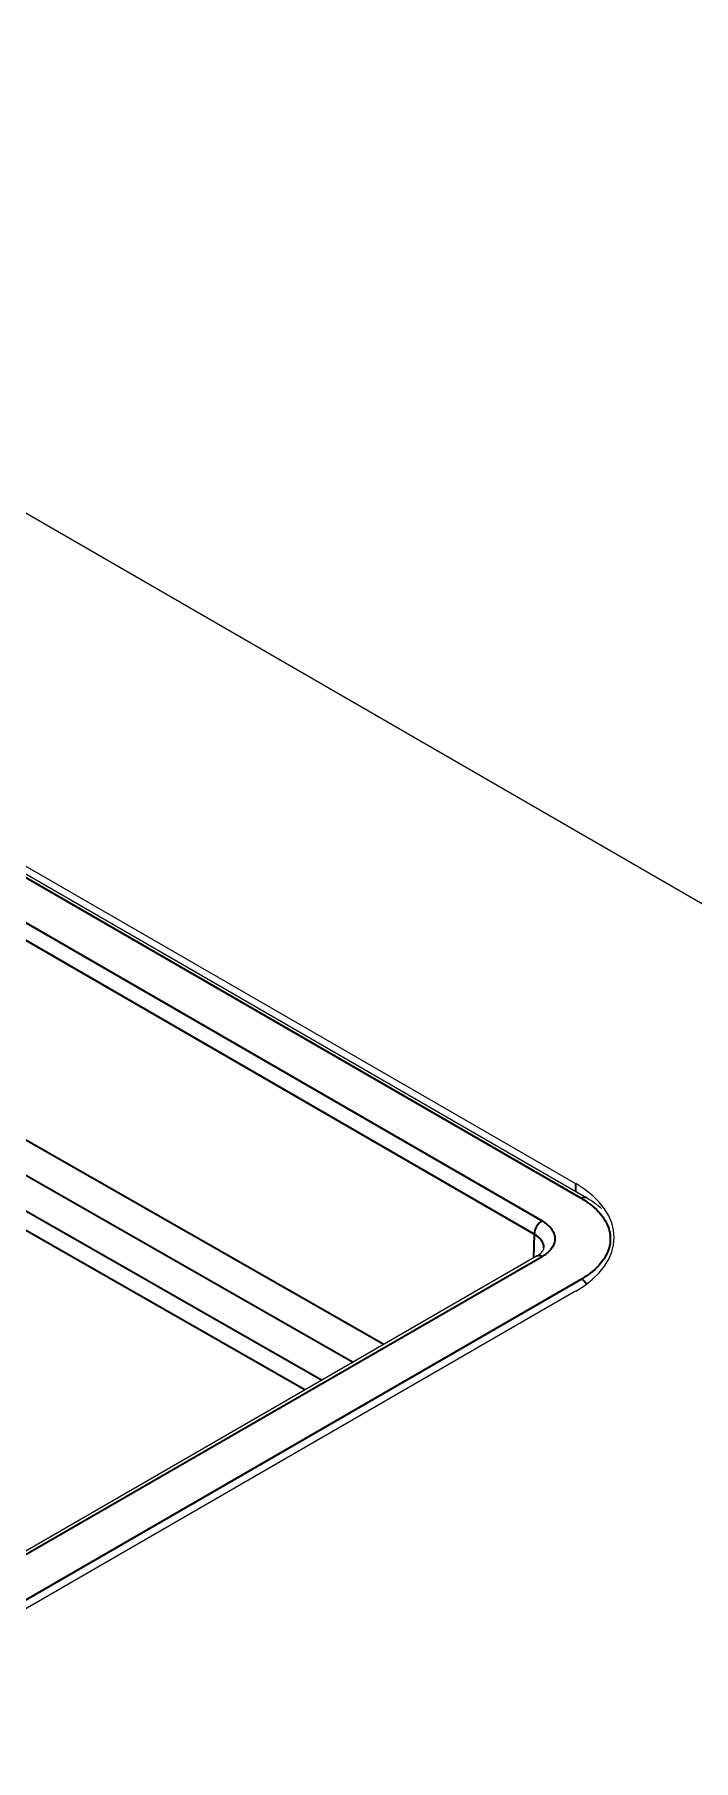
# Model space of a CAD drawing. Header units: millimetres. Extents: x 101 to 3000, y 150 to 4305.
# Drawn here: x 2082.8 to 2105.3, y 1152.3 to 1211.3 of the extents above; entities that cross this region are included whole.
import ezdxf

# ---------------------------------------------------------------- set-up
doc = ezdxf.new("R2010")
doc.units = ezdxf.units.MM
doc.header["$LTSCALE"] = 15
doc.layers.add('_Sichtbarkanten', color=7, linetype='Continuous', lineweight=25)
doc.layers.add('Sichtbar schmal (ISO)', color=7, linetype='Continuous', lineweight=35)

msp = doc.modelspace()

# ---------------------------------------------------------------- linework, layer by layer
at = {"layer": '_Sichtbarkanten'}
for p, q in [((1636.03, 1452.698), (2166.36, 1146.511)), ((1679.518, 1415.26), (2101.671, 1171.53)), ((1680.206, 1415.129), (2101.288, 1172.017)), ((2099.952, 1169.54), (2073.444, 1154.236)), ((2101.288, 1168.342), (2075.674, 1153.554))]:
    msp.add_line(p, q, dxfattribs=at)
for centre, major_axis, ratio, start_param, end_param in [((2098.107, 1170.18), (4.5, 0), 0.57735, 5.497787, 7.068583), ((2099.078, 1169.827), (-1.126, -0.011), 0.577018, 3.118306, 3.118338)]:
    msp.add_ellipse(centre, major_axis=major_axis, ratio=ratio, start_param=start_param, end_param=end_param, dxfattribs=at)
msp.add_open_spline([(2101.671, 1171.53), (2101.857, 1171.423), (2102.027, 1171.302), (2102.176, 1171.17)], degree=3, dxfattribs=at)
msp.add_open_spline([(2099.952, 1169.54), (2100.023, 1169.581), (2100.08, 1169.626), (2100.157, 1169.706), (2100.179, 1169.741), (2100.2, 1169.79), (2100.203, 1169.808), (2100.204, 1169.824)], degree=3, knots=[0, 0, 0, 0, 0.0456944, 0.0456944, 0.0892955, 0.0892955, 0.1262263, 0.1262263, 0.1262263, 0.1262263], dxfattribs=at)
at = {"layer": 'Sichtbar schmal (ISO)'}
for p, q in [((2101.484, 1171.511), (1679.331, 1415.241)), ((1678.005, 1414.465), (2100.139, 1170.746)), ((2099.874, 1170.292), (1677.74, 1414.011)), ((1940.462, 1254.649), (2094.735, 1166.528)), ((1939.935, 1253.74), (2093.681, 1165.92)), ((2092.034, 1164.969), (2079.895, 1171.904)), ((2092.605, 1165.298), (2080.501, 1172.213)), ((2101.288, 1172.017), (2101.288, 1171.751)), ((2099.874, 1170.292), (2099.85, 1169.481)), ((2100.139, 1169.521), (2073.632, 1154.217)), ((2101.484, 1168.756), (2074.957, 1153.441))]:
    msp.add_line(p, q, dxfattribs=at)
for centre, major_axis, ratio, start_param, end_param in [((2101.484, 1171.205), (0.188, 0.325), 0.57735, 6.283177, 7.068583), ((2100.139, 1170.44), (-0.188, -0.325), 0.57735, 3.926991, 5.480334), ((2099.078, 1169.827), (-1.126, -0.011), 0.577018, 3.118338, 3.921031), ((2100.139, 1169.215), (-0.187, 0.325), 0.57735, 5.497787, 6.283185), ((2101.484, 1168.45), (-0.188, 0.325), 0.57735, 4.789309, 5.497787)]:
    msp.add_ellipse(centre, major_axis=major_axis, ratio=ratio, start_param=start_param, end_param=end_param, dxfattribs=at)
for points, knots in [([(2101.484, 1171.511), (2101.597, 1171.446), (2101.701, 1171.376), (2101.797, 1171.303), (2101.893, 1171.229), (2101.98, 1171.15), (2102.058, 1171.069), (2102.134, 1170.989), (2102.2, 1170.905), (2102.256, 1170.819), (2102.312, 1170.733), (2102.358, 1170.645), (2102.392, 1170.556), (2102.393, 1170.553), (2102.394, 1170.551), (2102.395, 1170.548), (2102.428, 1170.461), (2102.45, 1170.373), (2102.462, 1170.284), (2102.463, 1170.28), (2102.463, 1170.277), (2102.463, 1170.273), (2102.474, 1170.185), (2102.475, 1170.097), (2102.465, 1170.009), (2102.465, 1170.004), (2102.464, 1169.999), (2102.463, 1169.994), (2102.453, 1169.908), (2102.432, 1169.822), (2102.401, 1169.737), (2102.399, 1169.731), (2102.397, 1169.725), (2102.395, 1169.719), (2102.363, 1169.635), (2102.322, 1169.553), (2102.272, 1169.473), (2102.268, 1169.466), (2102.263, 1169.459), (2102.259, 1169.452), (2102.206, 1169.371), (2102.145, 1169.293), (2102.075, 1169.217), (2102.069, 1169.211), (2102.064, 1169.205), (2102.058, 1169.198), (2101.984, 1169.121), (2101.901, 1169.046), (2101.811, 1168.975), (2101.806, 1168.972), (2101.802, 1168.968), (2101.797, 1168.965), (2101.701, 1168.891), (2101.597, 1168.822), (2101.484, 1168.756)], [0, 0, 0, 0, 0.090909, 0.090909, 0.090909, 0.181748, 0.181748, 0.181748, 0.271516, 0.271516, 0.271516, 0.361211, 0.361211, 0.361211, 0.363636, 0.363636, 0.363636, 0.450924, 0.450924, 0.450924, 0.454545, 0.454545, 0.454545, 0.540645, 0.540645, 0.540645, 0.545455, 0.545455, 0.545455, 0.63041, 0.63041, 0.63041, 0.636364, 0.636364, 0.636364, 0.719986, 0.719986, 0.719986, 0.727273, 0.727273, 0.727273, 0.811363, 0.811363, 0.811363, 0.818182, 0.818182, 0.818182, 0.904885, 0.904885, 0.904885, 0.909091, 0.909091, 0.909091, 1, 1, 1, 1]), ([(2100.139, 1170.746), (2100.2, 1170.711), (2100.255, 1170.673), (2100.305, 1170.633), (2100.354, 1170.592), (2100.399, 1170.548), (2100.436, 1170.502), (2100.474, 1170.456), (2100.504, 1170.408), (2100.527, 1170.359), (2100.55, 1170.31), (2100.565, 1170.26), (2100.573, 1170.21), (2100.58, 1170.16), (2100.581, 1170.109), (2100.573, 1170.059), (2100.566, 1170.009), (2100.55, 1169.959), (2100.528, 1169.91), (2100.505, 1169.861), (2100.475, 1169.813), (2100.438, 1169.767), (2100.4, 1169.721), (2100.356, 1169.677), (2100.306, 1169.636), (2100.256, 1169.595), (2100.2, 1169.557), (2100.139, 1169.521)], [0, 0, 0, 0, 0.111111, 0.111111, 0.111111, 0.222222, 0.222222, 0.222222, 0.333333, 0.333333, 0.333333, 0.444444, 0.444444, 0.444444, 0.555556, 0.555556, 0.555556, 0.666667, 0.666667, 0.666667, 0.777778, 0.777778, 0.777778, 0.888889, 0.888889, 0.888889, 1, 1, 1, 1])]:
    msp.add_open_spline(points, degree=3, knots=knots, dxfattribs=at)

doc.saveas('drawing.dxf')
